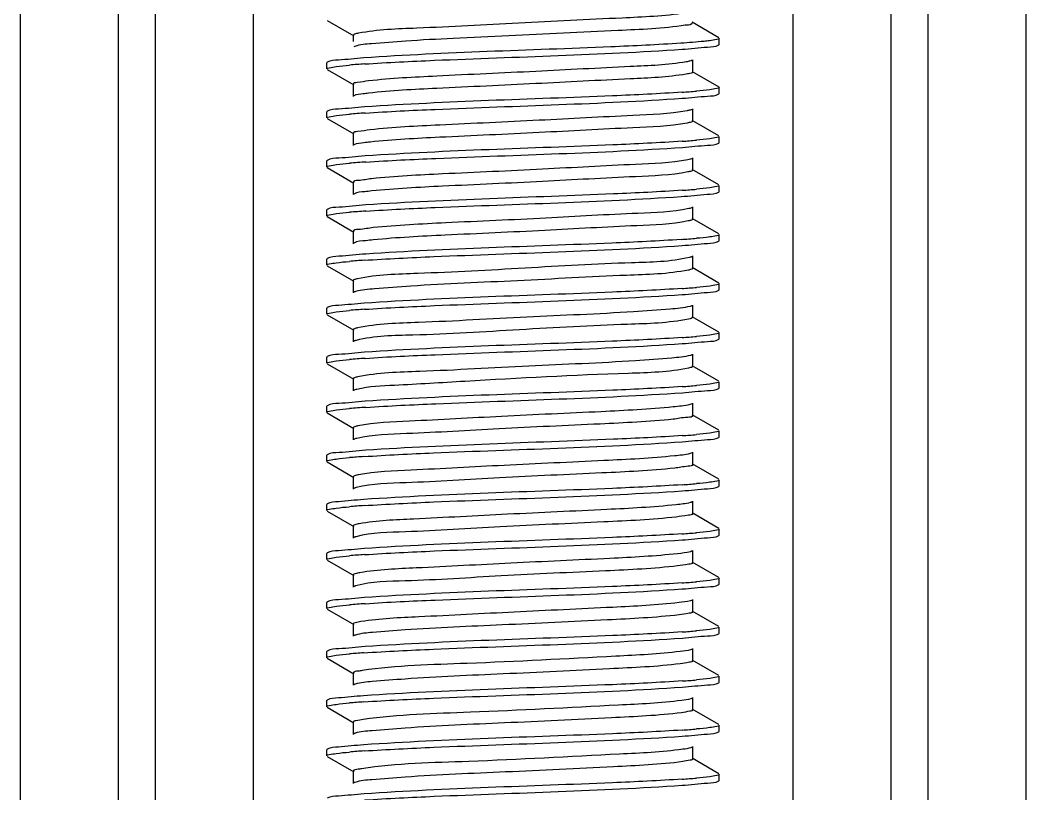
# Model space of a CAD drawing. Extents: x 4995099 to 5303443, y 4627657 to 4889583.
# Drawn here: x 5028668 to 5029279, y 4749674 to 4750143 of the extents above; entities that cross this region are included whole.
import ezdxf

# ---------------------------------------------------------------- set-up
doc = ezdxf.new("R2010")
doc.units = 0
doc.header["$LTSCALE"] = 1000
doc.header["$MEASUREMENT"] = 0
doc.layers.get('0').update_dxf_attribs({"color": 4, "linetype": 'CONTINUOUS'})

msp = doc.modelspace()

# ---------------------------------------------------------------- linework, layer by layer
at = {"linetype": 'Continuous'}
for p, q in [((5028668.47, 4754136.29), (5028668.47, 4748210.01)), ((5028728, 4754136.29), (5028728, 4748210.01)), ((5028750.33, 4754136.29), (5028750.33, 4748210.01)), ((5028809.86, 4754136.29), (5028809.86, 4748210.01)), ((5029137.28, 4754136.29), (5029137.28, 4748210.01)), ((5029196.82, 4754136.29), (5029196.82, 4748210.01)), ((5029219.14, 4754136.29), (5029219.14, 4748210.01)), ((5029278.67, 4754136.29), (5029278.67, 4748210.01)), ((5028854.79, 4750143.05), (5028870.94, 4750133.7)), ((5029092.35, 4750132.54), (5029076.2, 4750141.89)), ((5028870.62, 4750134.08), (5028870.62, 4750130.32)), ((5029092.64, 4750128.5), (5029092.64, 4750132.22)), ((5029092.64, 4750128.5), (5029092.64, 4750132.22)), ((5028871.47, 4750127.25), (5028870.94, 4750127.01)), ((5029092.35, 4750128.17), (5029092.64, 4750128.5)), ((5029076.52, 4750111.75), (5029076.52, 4750119.19)), ((5028854.79, 4750117.66), (5028854.51, 4750117.33)), ((5028854.51, 4750113.61), (5028854.51, 4750117.33)), ((5028854.51, 4750113.61), (5028854.51, 4750117.33)), ((5028854.79, 4750113.29), (5028870.94, 4750103.93)), ((5029076.27, 4750112.09), (5029092.34, 4750102.78)), ((5028870.62, 4750104.31), (5028870.62, 4750096.87)), ((5029092.64, 4750098.73), (5029092.64, 4750102.45)), ((5029092.64, 4750098.73), (5029092.64, 4750102.45)), ((5029092.35, 4750098.4), (5029092.64, 4750098.73)), ((5029076.52, 4750081.99), (5029076.52, 4750089.43)), ((5028854.79, 4750087.89), (5028854.51, 4750087.57)), ((5028854.51, 4750083.85), (5028854.51, 4750087.57)), ((5028854.51, 4750083.85), (5028854.51, 4750087.57)), ((5028854.79, 4750083.52), (5028870.94, 4750074.17)), ((5029092.35, 4750073.01), (5029076.2, 4750082.36)), ((5028870.62, 4750074.54), (5028870.62, 4750067.1)), ((5029092.64, 4750068.96), (5029092.64, 4750072.68)), ((5029092.64, 4750068.96), (5029092.64, 4750072.68)), ((5029092.35, 4750068.64), (5029092.64, 4750068.96)), ((5029076.52, 4750052.22), (5029076.52, 4750059.66)), ((5028854.79, 4750058.13), (5028854.51, 4750057.8)), ((5028854.51, 4750054.08), (5028854.51, 4750057.8)), ((5028854.51, 4750054.08), (5028854.51, 4750057.8)), ((5028854.79, 4750053.75), (5028870.94, 4750044.4)), ((5029092.35, 4750043.24), (5029076.2, 4750052.6)), ((5028870.62, 4750044.78), (5028870.62, 4750037.34)), ((5029092.64, 4750039.2), (5029092.64, 4750042.92)), ((5029092.64, 4750039.2), (5029092.64, 4750042.92)), ((5029092.35, 4750038.87), (5029092.64, 4750039.2)), ((5028854.79, 4750028.36), (5028854.51, 4750028.04)), ((5028854.51, 4750024.31), (5028854.51, 4750028.04)), ((5028854.51, 4750024.31), (5028854.51, 4750028.04)), ((5029076.52, 4750022.45), (5029076.52, 4750029.9)), ((5028854.79, 4750023.99), (5028870.94, 4750014.64)), ((5029092.35, 4750013.48), (5029076.2, 4750022.83)), ((5028870.62, 4750015.01), (5028870.62, 4750007.57)), ((5029092.35, 4750009.11), (5029092.64, 4750009.43)), ((5029092.64, 4750009.43), (5029092.64, 4750013.15)), ((5029092.64, 4750009.43), (5029092.64, 4750013.15)), ((5028854.79, 4749998.6), (5028854.51, 4749998.27)), ((5028854.51, 4749994.55), (5028854.51, 4749998.27)), ((5028854.51, 4749994.55), (5028854.51, 4749998.27)), ((5029076.52, 4749992.69), (5029076.52, 4750000.13)), ((5028854.79, 4749994.22), (5028870.94, 4749984.87)), ((5029092.35, 4749983.71), (5029076.2, 4749993.06)), ((5028870.62, 4749985.25), (5028870.62, 4749977.81)), ((5029092.35, 4749979.34), (5029092.64, 4749979.67)), ((5029092.64, 4749979.67), (5029092.64, 4749983.39)), ((5029092.64, 4749979.67), (5029092.64, 4749983.39)), ((5028854.79, 4749968.83), (5028854.51, 4749968.5)), ((5028854.51, 4749964.78), (5028854.51, 4749968.5)), ((5028854.51, 4749964.78), (5028854.51, 4749968.5)), ((5029076.52, 4749962.92), (5029076.52, 4749970.36)), ((5028854.79, 4749964.46), (5028870.94, 4749955.1)), ((5029074.92, 4749962.08), (5029073.98, 4749961.87)), ((5029092.35, 4749953.95), (5029076.2, 4749963.3)), ((5028870.62, 4749955.48), (5028870.62, 4749948.04)), ((5029092.35, 4749949.57), (5029092.64, 4749949.9)), ((5029092.64, 4749949.9), (5029092.64, 4749953.62)), ((5029092.64, 4749949.9), (5029092.64, 4749953.62)), ((5028854.79, 4749939.06), (5028854.51, 4749938.74)), ((5028854.51, 4749935.02), (5028854.51, 4749938.74)), ((5028854.51, 4749935.02), (5028854.51, 4749938.74)), ((5029076.52, 4749933.16), (5029076.52, 4749940.6)), ((5028854.79, 4749934.69), (5028870.94, 4749925.34)), ((5029075.26, 4749932.41), (5029074.03, 4749932.11)), ((5029092.35, 4749924.18), (5029076.2, 4749933.53)), ((5028870.62, 4749925.71), (5028870.62, 4749918.27)), ((5029092.35, 4749919.81), (5029092.64, 4749920.13)), ((5029092.64, 4749920.13), (5029092.64, 4749923.85)), ((5029092.64, 4749920.13), (5029092.64, 4749923.85)), ((5028854.79, 4749909.3), (5028854.51, 4749908.97)), ((5028854.51, 4749905.25), (5028854.51, 4749908.97)), ((5028854.51, 4749905.25), (5028854.51, 4749908.97)), ((5029076.52, 4749903.39), (5029076.52, 4749910.83)), ((5028854.79, 4749904.92), (5028870.94, 4749895.57)), ((5029092.35, 4749894.41), (5029076.2, 4749903.77)), ((5028870.62, 4749895.95), (5028870.62, 4749888.51)), ((5029092.64, 4749890.37), (5029092.64, 4749894.09)), ((5029092.64, 4749890.37), (5029092.64, 4749894.09)), ((5029092.35, 4749890.04), (5029092.64, 4749890.37)), ((5028854.79, 4749879.53), (5028854.51, 4749879.21)), ((5028854.51, 4749875.48), (5028854.51, 4749879.21)), ((5028854.51, 4749875.48), (5028854.51, 4749879.21)), ((5028854.79, 4749875.16), (5028870.94, 4749865.81)), ((5029076.52, 4749873.62), (5029076.52, 4749881.07)), ((5029092.35, 4749864.65), (5029076.2, 4749874)), ((5028870.62, 4749866.18), (5028870.62, 4749858.74)), ((5029092.64, 4749860.6), (5029092.64, 4749864.32)), ((5029092.64, 4749860.6), (5029092.64, 4749864.32)), ((5029092.35, 4749860.28), (5029092.64, 4749860.6)), ((5029076.52, 4749843.86), (5029076.52, 4749851.3)), ((5028854.79, 4749849.77), (5028854.51, 4749849.44)), ((5028854.51, 4749845.72), (5028854.51, 4749849.44)), ((5028854.51, 4749845.72), (5028854.51, 4749849.44)), ((5028854.79, 4749845.39), (5028870.94, 4749836.04)), ((5029092.35, 4749834.88), (5029076.2, 4749844.23)), ((5028870.62, 4749836.42), (5028870.62, 4749828.98)), ((5029092.64, 4749830.84), (5029092.64, 4749834.56)), ((5029092.64, 4749830.84), (5029092.64, 4749834.56)), ((5029092.35, 4749830.51), (5029092.64, 4749830.84)), ((5029076.52, 4749814.09), (5029076.52, 4749821.53)), ((5028854.79, 4749820), (5028854.51, 4749819.67)), ((5028854.51, 4749815.95), (5028854.51, 4749819.67)), ((5028854.51, 4749815.95), (5028854.51, 4749819.67)), ((5028854.79, 4749815.63), (5028870.94, 4749806.27)), ((5029092.35, 4749805.12), (5029076.2, 4749814.47)), ((5028870.62, 4749806.65), (5028870.62, 4749799.21)), ((5029092.64, 4749801.07), (5029092.64, 4749804.79)), ((5029092.64, 4749801.07), (5029092.64, 4749804.79)), ((5029092.35, 4749800.74), (5029092.64, 4749801.07)), ((5028854.79, 4749790.23), (5028854.51, 4749789.91)), ((5028854.51, 4749786.19), (5028854.51, 4749789.91)), ((5028854.51, 4749786.19), (5028854.51, 4749789.91)), ((5029076.52, 4749784.33), (5029076.52, 4749791.77)), ((5028854.79, 4749785.86), (5028870.94, 4749776.51)), ((5029092.35, 4749775.35), (5029076.2, 4749784.7)), ((5028870.62, 4749776.88), (5028870.62, 4749769.44)), ((5029092.64, 4749771.3), (5029092.64, 4749775.02)), ((5029092.64, 4749771.3), (5029092.64, 4749775.02)), ((5029092.35, 4749770.98), (5029092.64, 4749771.3)), ((5028854.79, 4749760.47), (5028854.51, 4749760.14)), ((5028854.51, 4749756.42), (5028854.51, 4749760.14)), ((5028854.51, 4749756.42), (5028854.51, 4749760.14)), ((5029076.52, 4749754.56), (5029076.52, 4749762)), ((5028854.79, 4749756.09), (5028870.94, 4749746.74)), ((5029092.35, 4749745.58), (5029076.2, 4749754.94)), ((5028870.62, 4749747.12), (5028870.62, 4749739.68)), ((5029092.35, 4749741.21), (5029092.64, 4749741.54)), ((5029092.64, 4749741.54), (5029092.64, 4749745.26)), ((5029092.64, 4749741.54), (5029092.64, 4749745.26)), ((5028854.79, 4749730.7), (5028854.51, 4749730.38)), ((5028854.51, 4749726.65), (5028854.51, 4749730.38)), ((5028854.51, 4749726.65), (5028854.51, 4749730.38)), ((5029076.52, 4749724.79), (5029076.52, 4749732.24)), ((5028854.79, 4749726.33), (5028870.94, 4749716.98)), ((5029092.35, 4749715.82), (5029076.2, 4749725.17)), ((5028870.62, 4749717.35), (5028870.62, 4749709.91)), ((5029092.35, 4749711.45), (5029092.64, 4749711.77)), ((5029092.64, 4749711.77), (5029092.64, 4749715.49)), ((5029092.64, 4749711.77), (5029092.64, 4749715.49)), ((5028854.79, 4749700.94), (5028854.51, 4749700.61)), ((5028854.51, 4749696.89), (5028854.51, 4749700.61)), ((5028854.51, 4749696.89), (5028854.51, 4749700.61)), ((5029076.52, 4749695.03), (5029076.52, 4749702.47)), ((5028854.79, 4749696.56), (5028870.94, 4749687.21)), ((5029092.35, 4749686.05), (5029076.2, 4749695.4)), ((5028870.62, 4749687.59), (5028870.62, 4749680.15)), ((5029092.35, 4749681.68), (5029092.64, 4749682.01)), ((5029092.64, 4749682.01), (5029092.64, 4749685.73)), ((5029092.64, 4749682.01), (5029092.64, 4749685.73))]:
    msp.add_line(p, q, dxfattribs=at)
for centre, radius, start, end in [((5028911.75, 4749598.89), 518.85, 93.7926, 94.80606), ((5029035.9, 4750610.89), 512.54, 273.82916, 274.80326), ((5028912.24, 4749562.92), 525.07, 93.76035, 94.80568), ((5029035.98, 4750580.17), 511.59, 273.83422, 274.8034), ((5028912.8, 4749526.13), 532.11, 93.7255, 94.80427), ((5029036.14, 4750548.35), 509.52, 273.84514, 274.80375), ((5028912.69, 4749497.65), 530.83, 93.73179, 94.80437), ((5029035.07, 4750531.92), 522.9, 273.77037, 274.80671), ((5028911.37, 4749484.59), 514.07, 93.81843, 94.80566), ((5029069.42, 4750013.54), 22.38, 281.56161, 283.19779), ((5029035.9, 4750491.82), 512.54, 273.82918, 274.80327), ((5028911.73, 4749450.24), 518.67, 93.79356, 94.80606), ((5029035.9, 4750462.07), 512.56, 273.82908, 274.80326), ((5028912.22, 4749414.31), 524.85, 93.7615, 94.80572), ((5029035.97, 4750431.4), 511.65, 273.8339, 274.80339), ((5028912.78, 4749377.54), 531.88, 93.72664, 94.80433), ((5029036.13, 4750399.59), 509.6, 273.84475, 274.80374), ((5028911.13, 4749368.48), 511.11, 93.8354, 94.80475), ((5029035.97, 4750371.84), 511.62, 273.83406, 274.80336), ((5028911.36, 4749335.88), 513.95, 93.81911, 94.80564), ((5029035.9, 4750342.97), 512.52, 273.82926, 274.80327), ((5028911.72, 4749301.59), 518.49, 93.7945, 94.80606), ((5029035.9, 4750313.26), 512.57, 273.82902, 274.80326), ((5028912.2, 4749265.76), 524.57, 93.76289, 94.80576), ((5029035.95, 4750282.85), 511.93, 273.83253, 274.80325), ((5028911.03, 4749250.62), 509.89, 93.84347, 94.80351), ((5029036.12, 4750250.95), 509.79, 273.84383, 274.80354), ((5028911.13, 4749219.71), 511.04, 93.83579, 94.80472), ((5029035.98, 4750222.96), 511.57, 273.83429, 274.80337), ((5028911.35, 4749187.17), 513.83, 93.81977, 94.80561), ((5029035.9, 4750194.13), 512.51, 273.82934, 274.80327)]:
    msp.add_arc(centre, radius, start, end, dxfattribs=at)
for points, knots in [([(5029072, 4750147.55), (5029059.35, 4750145.56), (5029025.53, 4750144.18), (5028971.29, 4750141.48), (5028918.03, 4750138.5), (5028885.41, 4750137.45), (5028873.74, 4750135.24)], [0, 0, 0, 0, 0.193342, 0.50965, 0.820575, 1, 1, 1, 1]), ([(5029072, 4750140.11), (5029058.53, 4750137.99), (5029022.68, 4750136.65), (5028975.79, 4750134.17), (5028932.86, 4750132.15), (5028905.05, 4750130.83), (5028885.26, 4750129.03), (5028874.73, 4750128.41), (5028871.47, 4750127.25)], [0, 0, 0, 0, 0.203475, 0.533865, 0.701503, 0.845145, 0.948486, 1, 1, 1, 1]), ([(5029076.2, 4750141.89), (5029076.47, 4750141.74), (5029075.02, 4750139.51), (5029073.32, 4750140.32), (5029072, 4750140.11)], [0, 0, 0, 0, 0.189692, 1, 1, 1, 1]), ([(5028873.74, 4750135.24), (5028872.95, 4750135.1), (5028872.06, 4750134.89), (5028870.62, 4750134.4), (5028870.62, 4750134.08)], [0, 0, 0, 0, 0.711587, 1, 1, 1, 1]), ([(5029092.64, 4750132.22), (5029092.64, 4750131.67), (5029089.73, 4750131.32), (5029088.27, 4750130.92), (5029086.8, 4750130.73)], [0, 0, 0, 0, 0.271231, 1, 1, 1, 1]), ([(5029069.33, 4750129.2), (5029055.18, 4750128.25), (5028991.06, 4750125.18), (5028926.85, 4750123.69), (5028876.95, 4750120.29)], [0, 0, 0, 0, 0.220809, 1, 1, 1, 1]), ([(5028877.43, 4750116.6), (5028891.55, 4750117.55), (5028955.78, 4750120.64), (5029020.09, 4750122.13), (5029070.13, 4750125.53)], [0, 0, 0, 0, 0.220033, 1, 1, 1, 1]), ([(5029086.8, 4750130.73), (5029085.69, 4750130.58), (5029079.88, 4750129.94), (5029074.05, 4750129.52), (5029069.33, 4750129.2)], [0, 0, 0, 0, 0.191038, 1, 1, 1, 1]), ([(5029070.13, 4750125.53), (5029075.27, 4750125.88), (5029082.49, 4750126.88), (5029090.35, 4750127.02), (5029092.35, 4750128.17)], [0, 0, 0, 0, 0.690315, 1, 1, 1, 1]), ([(5028876.95, 4750120.29), (5028871.82, 4750119.94), (5028864.63, 4750118.94), (5028856.79, 4750118.81), (5028854.79, 4750117.66)], [0, 0, 0, 0, 0.690276, 1, 1, 1, 1]), ([(5028854.51, 4750113.61), (5028854.51, 4750114.16), (5028857.37, 4750114.51), (5028858.82, 4750114.9), (5028860.27, 4750115.09)], [0, 0, 0, 0, 0.271439, 1, 1, 1, 1]), ([(5029072.59, 4750117.88), (5029061.39, 4750116), (5029030.83, 4750114.72), (5028980.42, 4750111.98), (5028927.48, 4750109.57), (5028893.64, 4750107.86), (5028879.92, 4750106.34)], [0, 0, 0, 0, 0.176416, 0.473758, 0.785535, 1, 1, 1, 1]), ([(5029076.19, 4750118.82), (5029075.79, 4750118.59), (5029074.57, 4750118.25), (5029073.36, 4750118.01), (5029072.59, 4750117.88)], [0, 0, 0, 0, 0.372348, 1, 1, 1, 1]), ([(5029072.59, 4750110.44), (5029061.39, 4750108.55), (5029030.83, 4750107.28), (5028980.42, 4750104.53), (5028927.48, 4750102.13), (5028893.64, 4750100.42), (5028879.92, 4750098.9)], [0, 0, 0, 0, 0.176416, 0.473758, 0.785535, 1, 1, 1, 1]), ([(5029076.52, 4750111.75), (5029076.51, 4750111.36), (5029074.66, 4750110.86), (5029073.58, 4750110.6), (5029072.59, 4750110.44)], [0, 0, 0, 0, 0.283117, 1, 1, 1, 1]), ([(5028879.92, 4750106.34), (5028877.6, 4750106.08), (5028875.37, 4750105.41), (5028870.61, 4750105.17), (5028870.62, 4750104.31)], [0, 0, 0, 0, 0.732536, 1, 1, 1, 1]), ([(5029092.64, 4750102.45), (5029092.64, 4750101.91), (5029089.77, 4750101.55), (5029088.32, 4750101.16), (5029086.88, 4750100.97)], [0, 0, 0, 0, 0.271491, 1, 1, 1, 1]), ([(5028879.92, 4750098.9), (5028878.8, 4750098.77), (5028875.82, 4750098.32), (5028872.6, 4750098.21), (5028870.94, 4750097.25)], [0, 0, 0, 0, 0.371201, 1, 1, 1, 1]), ([(5029070.13, 4750099.49), (5029056.09, 4750098.53), (5028991.85, 4750095.44), (5028927.54, 4750093.94), (5028877.43, 4750090.56)], [0, 0, 0, 0, 0.218896, 1, 1, 1, 1]), ([(5028877.8, 4750086.86), (5028891.95, 4750087.81), (5028956.07, 4750090.88), (5029020.28, 4750092.38), (5029070.19, 4750095.77)], [0, 0, 0, 0, 0.220774, 1, 1, 1, 1]), ([(5029070.19, 4750095.77), (5029075.32, 4750096.12), (5029082.51, 4750097.12), (5029090.35, 4750097.25), (5029092.35, 4750098.4)], [0, 0, 0, 0, 0.690269, 1, 1, 1, 1]), ([(5028877.43, 4750090.56), (5028872.19, 4750090.2), (5028864.84, 4750089.18), (5028856.83, 4750089.07), (5028854.79, 4750087.89)], [0, 0, 0, 0, 0.690689, 1, 1, 1, 1]), ([(5029076.2, 4750089.05), (5029075.85, 4750088.85), (5029074.81, 4750088.54), (5029073.78, 4750088.33), (5029073.13, 4750088.21)], [0, 0, 0, 0, 0.378906, 1, 1, 1, 1]), ([(5028854.51, 4750083.85), (5028854.51, 4750084.4), (5028857.42, 4750084.75), (5028858.88, 4750085.15), (5028860.35, 4750085.34)], [0, 0, 0, 0, 0.271222, 1, 1, 1, 1]), ([(5029073.13, 4750088.21), (5029062.3, 4750086.25), (5029032.22, 4750085.08), (5028982.24, 4750082.26), (5028929.06, 4750079.9), (5028894.83, 4750078.16), (5028880.8, 4750076.67)], [0, 0, 0, 0, 0.171322, 0.466729, 0.780436, 1, 1, 1, 1]), ([(5028880.8, 4750076.67), (5028878.26, 4750076.4), (5028875.84, 4750075.65), (5028870.62, 4750075.47), (5028870.62, 4750074.54)], [0, 0, 0, 0, 0.7335, 1, 1, 1, 1]), ([(5029073.13, 4750080.77), (5029062.3, 4750078.81), (5029032.22, 4750077.64), (5028982.24, 4750074.82), (5028929.06, 4750072.46), (5028894.83, 4750070.72), (5028880.8, 4750069.23)], [0, 0, 0, 0, 0.171322, 0.466729, 0.780436, 1, 1, 1, 1]), ([(5029076.52, 4750081.99), (5029076.52, 4750081.64), (5029074.95, 4750081.14), (5029073.99, 4750080.92), (5029073.13, 4750080.77)], [0, 0, 0, 0, 0.286608, 1, 1, 1, 1]), ([(5029092.64, 4750072.68), (5029092.64, 4750072.14), (5029089.78, 4750071.79), (5029088.34, 4750071.39), (5029086.9, 4750071.21)], [0, 0, 0, 0, 0.271533, 1, 1, 1, 1]), ([(5028880.8, 4750069.23), (5028879.56, 4750069.1), (5028876.3, 4750068.61), (5028872.76, 4750068.53), (5028870.94, 4750067.48)], [0, 0, 0, 0, 0.373307, 1, 1, 1, 1]), ([(5029070.19, 4750069.73), (5029056.19, 4750068.77), (5028992.07, 4750065.68), (5028927.86, 4750064.17), (5028877.8, 4750060.82)], [0, 0, 0, 0, 0.218489, 1, 1, 1, 1]), ([(5028878.22, 4750057.12), (5028892.4, 4750058.06), (5028956.42, 4750061.13), (5029020.53, 4750062.62), (5029070.31, 4750066.01)], [0, 0, 0, 0, 0.221632, 1, 1, 1, 1]), ([(5029070.31, 4750066.01), (5029075.41, 4750066.36), (5029082.56, 4750067.35), (5029090.36, 4750067.49), (5029092.35, 4750068.64)], [0, 0, 0, 0, 0.690169, 1, 1, 1, 1]), ([(5028877.8, 4750060.82), (5028872.47, 4750060.46), (5028865.01, 4750059.42), (5028856.86, 4750059.32), (5028854.79, 4750058.13)], [0, 0, 0, 0, 0.690984, 1, 1, 1, 1]), ([(5029073.64, 4750058.54), (5029063.18, 4750056.49), (5029033.58, 4750055.46), (5028984.06, 4750052.55), (5028930.65, 4750050.23), (5028896.05, 4750048.46), (5028881.72, 4750047)], [0, 0, 0, 0, 0.16621, 0.459673, 0.775317, 1, 1, 1, 1]), ([(5029076.2, 4750059.28), (5029075.9, 4750059.11), (5029075.04, 4750058.84), (5029074.17, 4750058.64), (5029073.64, 4750058.54)], [0, 0, 0, 0, 0.386574, 1, 1, 1, 1]), ([(5028854.51, 4750054.08), (5028854.51, 4750054.64), (5028857.47, 4750054.98), (5028858.96, 4750055.39), (5028860.45, 4750055.58)], [0, 0, 0, 0, 0.270951, 1, 1, 1, 1]), ([(5029076.52, 4750052.22), (5029076.52, 4750051.91), (5029075.21, 4750051.43), (5029074.37, 4750051.24), (5029073.64, 4750051.1)], [0, 0, 0, 0, 0.29131, 1, 1, 1, 1]), ([(5028881.72, 4750047), (5028878.95, 4750046.72), (5028876.33, 4750045.88), (5028870.62, 4750045.79), (5028870.62, 4750044.78)], [0, 0, 0, 0, 0.734301, 1, 1, 1, 1]), ([(5029073.64, 4750051.1), (5029063.18, 4750049.05), (5029033.58, 4750048.02), (5028984.06, 4750045.11), (5028930.65, 4750042.79), (5028896.05, 4750041.02), (5028881.72, 4750039.56)], [0, 0, 0, 0, 0.16621, 0.459673, 0.775317, 1, 1, 1, 1]), ([(5029070.31, 4750039.97), (5029056.37, 4750039.02), (5028992.34, 4750035.93), (5028928.24, 4750034.4), (5028878.22, 4750031.08)], [0, 0, 0, 0, 0.217929, 1, 1, 1, 1]), ([(5029092.64, 4750042.92), (5029092.64, 4750042.38), (5029089.8, 4750042.02), (5029088.36, 4750041.63), (5029086.93, 4750041.45)], [0, 0, 0, 0, 0.271629, 1, 1, 1, 1]), ([(5028881.72, 4750039.56), (5028880.36, 4750039.42), (5028876.8, 4750038.9), (5028872.92, 4750038.86), (5028870.95, 4750037.71)], [0, 0, 0, 0, 0.375224, 1, 1, 1, 1]), ([(5028878.14, 4750027.35), (5028892.21, 4750028.29), (5028955.98, 4750031.34), (5029019.83, 4750032.86), (5029069.46, 4750036.19)], [0, 0, 0, 0, 0.220785, 1, 1, 1, 1]), ([(5029069.46, 4750036.19), (5029074.76, 4750036.55), (5029082.19, 4750037.58), (5029090.29, 4750037.69), (5029092.35, 4750038.87)], [0, 0, 0, 0, 0.690884, 1, 1, 1, 1]), ([(5028878.22, 4750031.08), (5028872.79, 4750030.72), (5028865.19, 4750029.66), (5028856.9, 4750029.57), (5028854.79, 4750028.36)], [0, 0, 0, 0, 0.691296, 1, 1, 1, 1]), ([(5029074.11, 4750028.87), (5029064.03, 4750026.72), (5029034.91, 4750025.85), (5028985.88, 4750022.83), (5028932.26, 4750020.56), (5028897.3, 4750018.76), (5028882.67, 4750017.33)], [0, 0, 0, 0, 0.161077, 0.452585, 0.770175, 1, 1, 1, 1]), ([(5029076.2, 4750029.52), (5029075.95, 4750029.37), (5029075.25, 4750029.13), (5029074.54, 4750028.96), (5029074.11, 4750028.87)], [0, 0, 0, 0, 0.395232, 1, 1, 1, 1]), ([(5028854.51, 4750024.31), (5028854.51, 4750024.87), (5028857.46, 4750025.22), (5028858.95, 4750025.63), (5028860.43, 4750025.82)], [0, 0, 0, 0, 0.270992, 1, 1, 1, 1]), ([(5029076.52, 4750022.45), (5029076.52, 4750022.16), (5029075.3, 4750021.69), (5029074.49, 4750021.5), (5029073.8, 4750021.36)], [0, 0, 0, 0, 0.292957, 1, 1, 1, 1]), ([(5028882.67, 4750017.33), (5028879.67, 4750017.03), (5028876.85, 4750016.11), (5028870.62, 4750016.1), (5028870.62, 4750015.01)], [0, 0, 0, 0, 0.734958, 1, 1, 1, 1]), ([(5029073.8, 4750021.36), (5029063.56, 4750019.3), (5029034.35, 4750018.31), (5028985.3, 4750015.38), (5028931.94, 4750013.09), (5028897.2, 4750011.31), (5028882.67, 4750009.89)], [0, 0, 0, 0, 0.163685, 0.455244, 0.771393, 1, 1, 1, 1]), ([(5028882.67, 4750009.89), (5028881.19, 4750009.74), (5028877.31, 4750009.19), (5028873.08, 4750009.19), (5028870.95, 4750007.95)], [0, 0, 0, 0, 0.376966, 1, 1, 1, 1]), ([(5029069.46, 4750010.15), (5029055.47, 4750009.21), (5028991.7, 4750006.14), (5028927.86, 4750004.61), (5028878.14, 4750001.31)], [0, 0, 0, 0, 0.219586, 1, 1, 1, 1]), ([(5029092.64, 4750013.15), (5029092.64, 4750012.61), (5029089.75, 4750012.25), (5029088.3, 4750011.86), (5029086.85, 4750011.67)], [0, 0, 0, 0, 0.271348, 1, 1, 1, 1]), ([(5028877.13, 4749997.52), (5028891.24, 4749998.47), (5028955.57, 4750001.57), (5029019.98, 4750003.06), (5029070.13, 4750006.47)], [0, 0, 0, 0, 0.219478, 1, 1, 1, 1]), ([(5029070.13, 4750006.47), (5029075.27, 4750006.82), (5029082.49, 4750007.82), (5029090.35, 4750007.95), (5029092.35, 4750009.11)], [0, 0, 0, 0, 0.690315, 1, 1, 1, 1]), ([(5028878.14, 4750001.31), (5028872.73, 4750000.95), (5028865.16, 4749999.9), (5028856.89, 4749999.8), (5028854.79, 4749998.6)], [0, 0, 0, 0, 0.69124, 1, 1, 1, 1]), ([(5029074.53, 4749999.2), (5029063.06, 4749996.49), (5029029.42, 4749996.03), (5028974.63, 4749992.67), (5028919.3, 4749989.6), (5028885.11, 4749988.81), (5028873.12, 4749986.29)], [0, 0, 0, 0, 0.175128, 0.495203, 0.817983, 1, 1, 1, 1]), ([(5029076.19, 4749999.75), (5029075.99, 4749999.63), (5029075.43, 4749999.43), (5029074.87, 4749999.28), (5029074.53, 4749999.2)], [0, 0, 0, 0, 0.405131, 1, 1, 1, 1]), ([(5028854.51, 4749994.55), (5028854.51, 4749995.09), (5028857.35, 4749995.45), (5028858.79, 4749995.84), (5028860.22, 4749996.02)], [0, 0, 0, 0, 0.27158, 1, 1, 1, 1]), ([(5029073.91, 4749991.62), (5029061.61, 4749989.09), (5029026.74, 4749988.33), (5028970.8, 4749984.81), (5028919.67, 4749983.04), (5028887.03, 4749980.43), (5028875.68, 4749979.64), (5028871.95, 4749978.57)], [0, 0, 0, 0, 0.186078, 0.513276, 0.832943, 0.94246, 1, 1, 1, 1]), ([(5029076.52, 4749992.69), (5029076.51, 4749992.46), (5029075.67, 4749992.02), (5029075.04, 4749991.87), (5029074.53, 4749991.75)], [0, 0, 0, 0, 0.304522, 1, 1, 1, 1]), ([(5028873.12, 4749986.29), (5028872.49, 4749986.16), (5028871.73, 4749985.99), (5028870.62, 4749985.52), (5028870.62, 4749985.25)], [0, 0, 0, 0, 0.704943, 1, 1, 1, 1]), ([(5029070.13, 4749980.43), (5029056.05, 4749979.47), (5028991.72, 4749976.37), (5028927.31, 4749974.88), (5028877.13, 4749971.47)], [0, 0, 0, 0, 0.219133, 1, 1, 1, 1]), ([(5029070.13, 4749976.7), (5029075.27, 4749977.05), (5029082.48, 4749978.05), (5029090.35, 4749978.19), (5029092.35, 4749979.34)], [0, 0, 0, 0, 0.690316, 1, 1, 1, 1]), ([(5029092.64, 4749983.39), (5029092.64, 4749982.84), (5029089.77, 4749982.49), (5029088.32, 4749982.09), (5029086.88, 4749981.91)], [0, 0, 0, 0, 0.271492, 1, 1, 1, 1]), ([(5028871.95, 4749978.57), (5028871.75, 4749978.51), (5028871.41, 4749978.4), (5028871.08, 4749978.26), (5028870.95, 4749978.18)], [0, 0, 0, 0, 0.573549, 1, 1, 1, 1]), ([(5028877.42, 4749967.77), (5028891.53, 4749968.72), (5028955.77, 4749971.81), (5029020.09, 4749973.3), (5029070.13, 4749976.7)], [0, 0, 0, 0, 0.220011, 1, 1, 1, 1]), ([(5028877.13, 4749971.47), (5028871.96, 4749971.12), (5028864.71, 4749970.12), (5028856.81, 4749969.99), (5028854.79, 4749968.83)], [0, 0, 0, 0, 0.690447, 1, 1, 1, 1]), ([(5029074.92, 4749969.53), (5029071.02, 4749968.51), (5029059.46, 4749967.65), (5029026.56, 4749965.13), (5028975.53, 4749963.31), (5028919.89, 4749959.81), (5028885.33, 4749959.06), (5028873.17, 4749956.54)], [0, 0, 0, 0, 0.059799, 0.170734, 0.490641, 0.815855, 1, 1, 1, 1]), ([(5029076.2, 4749969.99), (5029076.03, 4749969.89), (5029075.61, 4749969.72), (5029075.17, 4749969.59), (5029074.92, 4749969.53)], [0, 0, 0, 0, 0.416277, 1, 1, 1, 1]), ([(5028854.51, 4749964.78), (5028854.51, 4749965.33), (5028857.37, 4749965.68), (5028858.82, 4749966.07), (5028860.27, 4749966.26)], [0, 0, 0, 0, 0.271445, 1, 1, 1, 1]), ([(5029073.98, 4749961.87), (5029061.86, 4749959.35), (5029027.39, 4749958.54), (5028971.72, 4749955.51), (5028917.02, 4749951.97), (5028883.5, 4749951.76), (5028872.3, 4749948.9)], [0, 0, 0, 0, 0.183701, 0.508444, 0.82842, 1, 1, 1, 1]), ([(5029076.52, 4749962.92), (5029076.52, 4749962.73), (5029075.86, 4749962.33), (5029075.33, 4749962.19), (5029074.92, 4749962.08)], [0, 0, 0, 0, 0.312927, 1, 1, 1, 1]), ([(5028873.17, 4749956.54), (5028872.53, 4749956.4), (5028871.76, 4749956.23), (5028870.62, 4749955.76), (5028870.62, 4749955.48)], [0, 0, 0, 0, 0.705397, 1, 1, 1, 1]), ([(5028872.3, 4749948.9), (5028872.03, 4749948.83), (5028871.57, 4749948.7), (5028871.12, 4749948.52), (5028870.95, 4749948.42)], [0, 0, 0, 0, 0.586059, 1, 1, 1, 1]), ([(5029070.13, 4749950.66), (5029056.08, 4749949.7), (5028991.85, 4749946.61), (5028927.53, 4749945.11), (5028877.42, 4749941.73)], [0, 0, 0, 0, 0.218907, 1, 1, 1, 1]), ([(5029070.18, 4749946.94), (5029075.31, 4749947.29), (5029082.51, 4749948.29), (5029090.35, 4749948.42), (5029092.35, 4749949.57)], [0, 0, 0, 0, 0.690272, 1, 1, 1, 1]), ([(5029092.64, 4749953.62), (5029092.64, 4749953.08), (5029089.77, 4749952.72), (5029088.32, 4749952.33), (5029086.88, 4749952.14)], [0, 0, 0, 0, 0.271491, 1, 1, 1, 1]), ([(5028877.79, 4749938.03), (5028891.93, 4749938.98), (5028956.06, 4749942.05), (5029020.27, 4749943.55), (5029070.18, 4749946.94)], [0, 0, 0, 0, 0.220746, 1, 1, 1, 1]), ([(5028854.51, 4749935.02), (5028854.51, 4749935.57), (5028857.41, 4749935.92), (5028858.88, 4749936.32), (5028860.34, 4749936.51)], [0, 0, 0, 0, 0.271231, 1, 1, 1, 1]), ([(5028877.42, 4749941.73), (5028872.18, 4749941.37), (5028864.84, 4749940.35), (5028856.83, 4749940.23), (5028854.79, 4749939.06)], [0, 0, 0, 0, 0.69068, 1, 1, 1, 1]), ([(5029075.26, 4749939.85), (5029071.57, 4749938.77), (5029060.27, 4749937.99), (5029027.71, 4749935.36), (5028976.55, 4749933.6), (5028920.54, 4749930.08), (5028885.6, 4749929.31), (5028873.26, 4749926.79)], [0, 0, 0, 0, 0.056967, 0.166117, 0.485703, 0.813401, 1, 1, 1, 1]), ([(5029076.2, 4749940.22), (5029076.07, 4749940.15), (5029075.76, 4749940.01), (5029075.44, 4749939.91), (5029075.26, 4749939.85)], [0, 0, 0, 0, 0.42914, 1, 1, 1, 1]), ([(5029074.03, 4749932.11), (5029062.07, 4749929.6), (5029016.46, 4749928.46), (5028957.07, 4749925.25), (5028902.24, 4749921.87), (5028880.17, 4749920.95), (5028872.69, 4749919.23)], [0, 0, 0, 0, 0.181624, 0.673933, 0.885992, 1, 1, 1, 1]), ([(5029076.52, 4749933.16), (5029076.52, 4749932.99), (5029076.03, 4749932.63), (5029075.59, 4749932.51), (5029075.26, 4749932.41)], [0, 0, 0, 0, 0.323936, 1, 1, 1, 1]), ([(5028873.26, 4749926.79), (5028872.59, 4749926.65), (5028871.8, 4749926.47), (5028870.62, 4749926), (5028870.62, 4749925.71)], [0, 0, 0, 0, 0.706204, 1, 1, 1, 1]), ([(5028872.69, 4749919.23), (5028872.34, 4749919.14), (5028871.74, 4749918.99), (5028871.16, 4749918.77), (5028870.95, 4749918.65)], [0, 0, 0, 0, 0.596978, 1, 1, 1, 1]), ([(5029070.18, 4749920.9), (5029056.19, 4749919.94), (5028992.06, 4749916.85), (5028927.85, 4749915.34), (5028877.79, 4749911.98)], [0, 0, 0, 0, 0.218507, 1, 1, 1, 1]), ([(5029070.3, 4749917.18), (5029075.41, 4749917.53), (5029082.56, 4749918.52), (5029090.36, 4749918.66), (5029092.35, 4749919.81)], [0, 0, 0, 0, 0.690172, 1, 1, 1, 1]), ([(5029092.64, 4749923.85), (5029092.64, 4749923.31), (5029089.78, 4749922.96), (5029088.34, 4749922.56), (5029086.9, 4749922.38)], [0, 0, 0, 0, 0.27153, 1, 1, 1, 1]), ([(5028877.79, 4749911.98), (5028872.46, 4749911.63), (5028865, 4749910.59), (5028856.86, 4749910.49), (5028854.79, 4749909.3)], [0, 0, 0, 0, 0.690974, 1, 1, 1, 1]), ([(5028878.21, 4749908.29), (5028892.38, 4749909.23), (5028956.41, 4749912.3), (5029020.52, 4749913.79), (5029070.3, 4749917.18)], [0, 0, 0, 0, 0.221603, 1, 1, 1, 1]), ([(5028854.51, 4749905.25), (5028854.51, 4749905.81), (5028857.47, 4749906.15), (5028858.96, 4749906.56), (5028860.44, 4749906.75)], [0, 0, 0, 0, 0.27096, 1, 1, 1, 1]), ([(5029064.66, 4749908.54), (5029050.18, 4749907.1), (5029015.46, 4749905.32), (5028962.08, 4749903.03), (5028912.93, 4749900.1), (5028883.65, 4749899.11), (5028873.37, 4749897.05)], [0, 0, 0, 0, 0.227856, 0.543944, 0.835881, 1, 1, 1, 1]), ([(5029076.2, 4749910.45), (5029075.78, 4749910.21), (5029071.95, 4749909.19), (5029068.08, 4749908.87), (5029064.66, 4749908.54)], [0, 0, 0, 0, 0.122489, 1, 1, 1, 1]), ([(5029064.66, 4749901.09), (5029049.95, 4749899.64), (5029014.72, 4749897.83), (5028960.75, 4749895.59), (5028911.67, 4749892.44), (5028882.58, 4749891.74), (5028872.7, 4749889.46)], [0, 0, 0, 0, 0.230632, 0.550008, 0.84183, 1, 1, 1, 1]), ([(5029076.52, 4749903.39), (5029076.53, 4749902.32), (5029070.4, 4749902.29), (5029067.62, 4749901.39), (5029064.66, 4749901.09)], [0, 0, 0, 0, 0.265163, 1, 1, 1, 1]), ([(5028873.37, 4749897.05), (5028872.67, 4749896.91), (5028871.86, 4749896.72), (5028870.62, 4749896.24), (5028870.62, 4749895.95)], [0, 0, 0, 0, 0.707279, 1, 1, 1, 1]), ([(5029092.64, 4749894.09), (5029092.64, 4749893.55), (5029089.8, 4749893.19), (5029088.36, 4749892.8), (5029086.93, 4749892.62)], [0, 0, 0, 0, 0.271626, 1, 1, 1, 1]), ([(5028872.7, 4749889.46), (5028872.34, 4749889.38), (5028871.75, 4749889.22), (5028871.16, 4749889.01), (5028870.95, 4749888.88)], [0, 0, 0, 0, 0.596953, 1, 1, 1, 1]), ([(5028876.94, 4749878.44), (5028891.04, 4749879.4), (5028955.46, 4749882.5), (5029019.95, 4749883.99), (5029070.18, 4749887.41)], [0, 0, 0, 0, 0.219156, 1, 1, 1, 1]), ([(5029070.3, 4749891.14), (5029056.37, 4749890.19), (5028992.33, 4749887.1), (5028928.23, 4749885.57), (5028878.21, 4749882.25)], [0, 0, 0, 0, 0.217948, 1, 1, 1, 1]), ([(5029070.18, 4749887.41), (5029075.32, 4749887.76), (5029082.51, 4749888.76), (5029090.35, 4749888.89), (5029092.35, 4749890.04)], [0, 0, 0, 0, 0.69027, 1, 1, 1, 1]), ([(5028878.21, 4749882.25), (5028872.78, 4749881.89), (5028865.19, 4749880.83), (5028856.9, 4749880.74), (5028854.79, 4749879.53)], [0, 0, 0, 0, 0.691286, 1, 1, 1, 1]), ([(5028854.51, 4749875.48), (5028854.51, 4749876.02), (5028857.34, 4749876.38), (5028858.78, 4749876.77), (5028860.21, 4749876.96)], [0, 0, 0, 0, 0.271632, 1, 1, 1, 1]), ([(5029065.61, 4749878.86), (5029051.34, 4749877.4), (5029016.81, 4749875.64), (5028963.44, 4749873.31), (5028913.83, 4749870.42), (5028884.13, 4749869.35), (5028873.6, 4749867.33)], [0, 0, 0, 0, 0.223654, 0.53891, 0.832763, 1, 1, 1, 1]), ([(5029076.2, 4749880.69), (5029075.81, 4749880.46), (5029072.3, 4749879.49), (5029068.74, 4749879.19), (5029065.61, 4749878.86)], [0, 0, 0, 0, 0.124444, 1, 1, 1, 1]), ([(5029065.61, 4749871.42), (5029050.94, 4749869.92), (5029015.51, 4749868.11), (5028961.09, 4749865.88), (5028911.6, 4749862.56), (5028882.24, 4749862.05), (5028872.43, 4749859.63)], [0, 0, 0, 0, 0.228548, 0.5497, 0.843389, 1, 1, 1, 1]), ([(5029076.52, 4749873.62), (5029076.53, 4749872.63), (5029070.91, 4749872.52), (5029068.34, 4749871.7), (5029065.61, 4749871.42)], [0, 0, 0, 0, 0.265626, 1, 1, 1, 1]), ([(5028873.6, 4749867.33), (5028872.85, 4749867.18), (5028871.98, 4749866.98), (5028870.62, 4749866.5), (5028870.62, 4749866.18)], [0, 0, 0, 0, 0.709708, 1, 1, 1, 1]), ([(5029092.64, 4749864.32), (5029092.64, 4749863.78), (5029089.78, 4749863.42), (5029088.34, 4749863.03), (5029086.9, 4749862.85)], [0, 0, 0, 0, 0.27153, 1, 1, 1, 1]), ([(5028872.43, 4749859.63), (5028872.13, 4749859.56), (5028871.63, 4749859.42), (5028871.14, 4749859.23), (5028870.95, 4749859.12)], [0, 0, 0, 0, 0.589537, 1, 1, 1, 1]), ([(5029070.18, 4749861.37), (5029056.08, 4749860.41), (5028991.67, 4749857.3), (5028927.18, 4749855.82), (5028876.94, 4749852.4)], [0, 0, 0, 0, 0.219182, 1, 1, 1, 1]), ([(5028877.13, 4749848.69), (5028891.23, 4749849.64), (5028955.56, 4749852.74), (5029019.98, 4749854.23), (5029070.13, 4749857.64)], [0, 0, 0, 0, 0.219464, 1, 1, 1, 1]), ([(5029070.13, 4749857.64), (5029075.27, 4749857.99), (5029082.49, 4749858.99), (5029090.35, 4749859.12), (5029092.35, 4749860.28)], [0, 0, 0, 0, 0.690315, 1, 1, 1, 1]), ([(5028876.94, 4749852.4), (5028871.82, 4749852.05), (5028864.63, 4749851.05), (5028856.79, 4749850.91), (5028854.79, 4749849.77)], [0, 0, 0, 0, 0.690282, 1, 1, 1, 1]), ([(5029076.2, 4749850.92), (5029075.84, 4749850.71), (5029072.64, 4749849.8), (5029069.37, 4749849.5), (5029066.52, 4749849.19)], [0, 0, 0, 0, 0.126922, 1, 1, 1, 1]), ([(5028854.51, 4749845.72), (5028854.51, 4749846.26), (5028857.35, 4749846.62), (5028858.79, 4749847.01), (5028860.22, 4749847.19)], [0, 0, 0, 0, 0.271583, 1, 1, 1, 1]), ([(5029066.52, 4749849.19), (5029052.56, 4749847.7), (5029018.4, 4749845.96), (5028965.27, 4749843.59), (5028915.2, 4749840.79), (5028885.02, 4749839.6), (5028874.12, 4749837.66)], [0, 0, 0, 0, 0.218541, 0.53186, 0.827656, 1, 1, 1, 1]), ([(5029066.52, 4749841.75), (5029051.92, 4749840.19), (5029016.33, 4749838.39), (5028961.5, 4749836.16), (5028911.61, 4749832.69), (5028881.98, 4749832.37), (5028872.22, 4749829.81)], [0, 0, 0, 0, 0.226203, 0.548928, 0.844544, 1, 1, 1, 1]), ([(5029076.52, 4749843.86), (5029076.53, 4749842.94), (5029071.4, 4749842.76), (5029069.02, 4749842.02), (5029066.52, 4749841.75)], [0, 0, 0, 0, 0.26668, 1, 1, 1, 1]), ([(5028874.12, 4749837.66), (5028873.24, 4749837.5), (5028872.25, 4749837.27), (5028870.62, 4749836.78), (5028870.62, 4749836.42)], [0, 0, 0, 0, 0.71423, 1, 1, 1, 1]), ([(5029092.64, 4749834.56), (5029092.64, 4749834.01), (5029089.77, 4749833.66), (5029088.32, 4749833.26), (5029086.88, 4749833.08)], [0, 0, 0, 0, 0.271492, 1, 1, 1, 1]), ([(5028872.22, 4749829.81), (5028871.97, 4749829.74), (5028871.53, 4749829.62), (5028871.11, 4749829.45), (5028870.95, 4749829.35)], [0, 0, 0, 0, 0.582774, 1, 1, 1, 1]), ([(5029070.13, 4749831.6), (5029056.05, 4749830.64), (5028991.71, 4749827.54), (5028927.3, 4749826.05), (5028877.13, 4749822.64)], [0, 0, 0, 0, 0.219137, 1, 1, 1, 1]), ([(5028877.41, 4749818.94), (5028891.52, 4749819.89), (5028955.76, 4749822.98), (5029020.08, 4749824.47), (5029070.13, 4749827.87)], [0, 0, 0, 0, 0.21999, 1, 1, 1, 1]), ([(5029070.13, 4749827.87), (5029075.27, 4749828.22), (5029082.48, 4749829.22), (5029090.35, 4749829.36), (5029092.35, 4749830.51)], [0, 0, 0, 0, 0.690317, 1, 1, 1, 1]), ([(5028877.13, 4749822.64), (5028871.96, 4749822.29), (5028864.71, 4749821.29), (5028856.81, 4749821.16), (5028854.79, 4749820)], [0, 0, 0, 0, 0.69044, 1, 1, 1, 1]), ([(5029076.2, 4749821.16), (5029075.86, 4749820.96), (5029072.96, 4749820.1), (5029069.98, 4749819.81), (5029067.39, 4749819.52)], [0, 0, 0, 0, 0.129402, 1, 1, 1, 1]), ([(5028854.51, 4749815.95), (5028854.51, 4749816.5), (5028857.37, 4749816.85), (5028858.82, 4749817.24), (5028860.26, 4749817.43)], [0, 0, 0, 0, 0.27145, 1, 1, 1, 1]), ([(5029067.39, 4749819.52), (5029053.74, 4749818), (5029019.98, 4749816.29), (5028967.09, 4749813.88), (5028916.59, 4749811.15), (5028885.94, 4749809.85), (5028874.67, 4749807.98)], [0, 0, 0, 0, 0.213445, 0.524835, 0.822565, 1, 1, 1, 1]), ([(5029076.52, 4749814.09), (5029076.53, 4749813.25), (5029071.87, 4749813), (5029069.68, 4749812.34), (5029067.39, 4749812.08)], [0, 0, 0, 0, 0.267679, 1, 1, 1, 1]), ([(5028874.67, 4749807.98), (5028873.65, 4749807.82), (5028872.54, 4749807.55), (5028870.62, 4749807.06), (5028870.62, 4749806.65)], [0, 0, 0, 0, 0.717972, 1, 1, 1, 1]), ([(5029067.39, 4749812.08), (5029052.89, 4749810.46), (5029017.18, 4749808.68), (5028961.99, 4749806.46), (5028911.71, 4749802.83), (5028881.77, 4749802.7), (5028872.05, 4749800)], [0, 0, 0, 0, 0.223629, 0.547758, 0.845359, 1, 1, 1, 1]), ([(5029092.64, 4749804.79), (5029092.64, 4749804.25), (5029089.77, 4749803.89), (5029088.32, 4749803.5), (5029086.88, 4749803.31)], [0, 0, 0, 0, 0.27149, 1, 1, 1, 1]), ([(5028872.05, 4749800), (5028871.83, 4749799.94), (5028871.46, 4749799.82), (5028871.09, 4749799.67), (5028870.95, 4749799.59)], [0, 0, 0, 0, 0.576628, 1, 1, 1, 1]), ([(5029070.13, 4749801.83), (5029056.08, 4749800.87), (5028991.84, 4749797.78), (5028927.52, 4749796.28), (5028877.41, 4749792.89)], [0, 0, 0, 0, 0.218917, 1, 1, 1, 1]), ([(5028877.77, 4749789.2), (5028891.91, 4749790.15), (5028956.04, 4749793.22), (5029020.25, 4749794.71), (5029070.17, 4749798.11)], [0, 0, 0, 0, 0.220703, 1, 1, 1, 1]), ([(5029070.17, 4749798.11), (5029075.3, 4749798.46), (5029082.5, 4749799.46), (5029090.35, 4749799.59), (5029092.35, 4749800.74)], [0, 0, 0, 0, 0.690284, 1, 1, 1, 1]), ([(5028877.41, 4749792.89), (5028872.17, 4749792.54), (5028864.83, 4749791.52), (5028856.83, 4749791.4), (5028854.79, 4749790.23)], [0, 0, 0, 0, 0.690671, 1, 1, 1, 1]), ([(5029068.22, 4749789.85), (5029054.89, 4749788.29), (5029021.53, 4749786.62), (5028968.91, 4749784.17), (5028918.01, 4749781.5), (5028886.89, 4749780.11), (5028875.27, 4749778.31)], [0, 0, 0, 0, 0.208365, 0.51783, 0.817489, 1, 1, 1, 1]), ([(5029076.2, 4749791.39), (5029075.89, 4749791.21), (5029073.27, 4749790.4), (5029070.56, 4749790.13), (5029068.22, 4749789.85)], [0, 0, 0, 0, 0.132064, 1, 1, 1, 1]), ([(5028854.51, 4749786.19), (5028854.51, 4749786.74), (5028857.41, 4749787.09), (5028858.88, 4749787.49), (5028860.34, 4749787.68)], [0, 0, 0, 0, 0.271241, 1, 1, 1, 1]), ([(5029076.52, 4749784.33), (5029076.53, 4749783.56), (5029072.32, 4749783.24), (5029070.3, 4749782.65), (5029068.22, 4749782.41)], [0, 0, 0, 0, 0.268865, 1, 1, 1, 1]), ([(5028875.27, 4749778.31), (5028874.1, 4749778.13), (5028872.86, 4749777.83), (5028870.62, 4749777.34), (5028870.62, 4749776.88)], [0, 0, 0, 0, 0.721099, 1, 1, 1, 1]), ([(5029068.22, 4749782.41), (5029053.84, 4749780.73), (5029018.01, 4749779.06), (5028962.66, 4749776.27), (5028915.02, 4749774.38), (5028885.44, 4749771.96), (5028875.27, 4749771.17), (5028871.91, 4749770.19)], [0, 0, 0, 0, 0.220836, 0.546198, 0.845814, 0.946671, 1, 1, 1, 1]), ([(5029070.17, 4749772.07), (5029056.17, 4749771.11), (5028992.04, 4749768.02), (5028927.83, 4749766.51), (5028877.77, 4749763.15)], [0, 0, 0, 0, 0.218549, 1, 1, 1, 1]), ([(5029092.64, 4749775.02), (5029092.64, 4749774.48), (5029089.78, 4749774.13), (5029088.33, 4749773.73), (5029086.89, 4749773.55)], [0, 0, 0, 0, 0.271512, 1, 1, 1, 1]), ([(5028871.91, 4749770.19), (5028871.72, 4749770.14), (5028871.39, 4749770.03), (5028871.08, 4749769.89), (5028870.95, 4749769.82)], [0, 0, 0, 0, 0.571059, 1, 1, 1, 1]), ([(5028876.85, 4749759.37), (5028890.96, 4749760.33), (5028955.44, 4749763.44), (5029020, 4749764.92), (5029070.29, 4749768.35)], [0, 0, 0, 0, 0.219066, 1, 1, 1, 1]), ([(5029070.29, 4749768.35), (5029075.4, 4749768.7), (5029082.56, 4749769.69), (5029090.36, 4749769.83), (5029092.35, 4749770.98)], [0, 0, 0, 0, 0.69018, 1, 1, 1, 1]), ([(5028877.77, 4749763.15), (5028872.45, 4749762.8), (5028865, 4749761.76), (5028856.86, 4749761.66), (5028854.79, 4749760.47)], [0, 0, 0, 0, 0.690961, 1, 1, 1, 1]), ([(5029069.02, 4749760.18), (5029056.01, 4749758.58), (5029012.81, 4749756.52), (5028948.52, 4749752.86), (5028896.98, 4749751.71), (5028875.9, 4749748.64)], [0, 0, 0, 0, 0.2033, 0.669699, 1, 1, 1, 1]), ([(5029076.2, 4749761.62), (5029075.91, 4749761.46), (5029073.56, 4749760.7), (5029071.12, 4749760.44), (5029069.02, 4749760.18)], [0, 0, 0, 0, 0.134759, 1, 1, 1, 1]), ([(5028854.51, 4749756.42), (5028854.51, 4749756.96), (5028857.35, 4749757.32), (5028858.79, 4749757.71), (5028860.22, 4749757.89)], [0, 0, 0, 0, 0.271599, 1, 1, 1, 1]), ([(5029076.52, 4749754.56), (5029076.53, 4749753.86), (5029072.74, 4749753.49), (5029070.9, 4749752.97), (5029069.02, 4749752.74)], [0, 0, 0, 0, 0.269913, 1, 1, 1, 1]), ([(5028875.9, 4749748.64), (5028875.13, 4749748.53), (5028873.64, 4749748.11), (5028870.62, 4749748.18), (5028870.62, 4749747.12)], [0, 0, 0, 0, 0.421563, 1, 1, 1, 1]), ([(5029069.02, 4749752.74), (5029054.77, 4749750.99), (5029018.89, 4749749.36), (5028963.27, 4749746.51), (5028915.15, 4749744.65), (5028885.34, 4749742.16), (5028875.12, 4749741.41), (5028871.8, 4749740.39)], [0, 0, 0, 0, 0.21788, 0.544381, 0.846087, 0.947243, 1, 1, 1, 1]), ([(5029070.29, 4749742.31), (5029056.19, 4749741.35), (5028991.71, 4749738.24), (5028927.15, 4749736.76), (5028876.85, 4749733.33)], [0, 0, 0, 0, 0.219044, 1, 1, 1, 1]), ([(5029070.19, 4749738.58), (5029075.32, 4749738.93), (5029082.51, 4749739.93), (5029090.35, 4749740.06), (5029092.35, 4749741.21)], [0, 0, 0, 0, 0.690268, 1, 1, 1, 1]), ([(5029092.64, 4749745.26), (5029092.64, 4749744.72), (5029089.8, 4749744.36), (5029088.36, 4749743.97), (5029086.92, 4749743.78)], [0, 0, 0, 0, 0.271607, 1, 1, 1, 1]), ([(5028871.8, 4749740.39), (5028871.63, 4749740.34), (5028871.34, 4749740.25), (5028871.06, 4749740.12), (5028870.95, 4749740.05)], [0, 0, 0, 0, 0.566019, 1, 1, 1, 1]), ([(5028876.94, 4749729.61), (5028891.04, 4749730.57), (5028955.45, 4749733.67), (5029019.95, 4749735.16), (5029070.19, 4749738.58)], [0, 0, 0, 0, 0.21915, 1, 1, 1, 1]), ([(5028876.85, 4749733.33), (5028871.75, 4749732.98), (5028864.59, 4749731.99), (5028856.78, 4749731.85), (5028854.79, 4749730.7)], [0, 0, 0, 0, 0.690198, 1, 1, 1, 1]), ([(5029069.78, 4749730.51), (5029057.09, 4749728.87), (5029014.29, 4749726.84), (5028949.96, 4749723.22), (5028898.1, 4749721.93), (5028876.58, 4749718.97)], [0, 0, 0, 0, 0.198237, 0.663206, 1, 1, 1, 1]), ([(5029076.2, 4749731.86), (5029075.94, 4749731.71), (5029073.84, 4749731), (5029071.65, 4749730.75), (5029069.78, 4749730.51)], [0, 0, 0, 0, 0.138038, 1, 1, 1, 1]), ([(5028854.51, 4749726.65), (5028854.51, 4749727.19), (5028857.34, 4749727.55), (5028858.78, 4749727.94), (5028860.21, 4749728.13)], [0, 0, 0, 0, 0.271633, 1, 1, 1, 1]), ([(5029069.78, 4749723.07), (5029055.68, 4749721.25), (5029019.77, 4749719.67), (5028963.92, 4749716.76), (5028915.34, 4749714.92), (5028885.28, 4749712.37), (5028875, 4749711.65), (5028871.7, 4749710.6)], [0, 0, 0, 0, 0.214764, 0.542299, 0.846146, 0.94769, 1, 1, 1, 1]), ([(5029076.52, 4749724.79), (5029076.53, 4749724.16), (5029073.16, 4749723.75), (5029071.47, 4749723.29), (5029069.78, 4749723.07)], [0, 0, 0, 0, 0.271897, 1, 1, 1, 1]), ([(5028876.58, 4749718.97), (5028875.08, 4749718.77), (5028873.56, 4749718.37), (5028870.62, 4749717.92), (5028870.62, 4749717.35)], [0, 0, 0, 0, 0.725984, 1, 1, 1, 1]), ([(5028871.7, 4749710.6), (5028871.55, 4749710.55), (5028871.3, 4749710.46), (5028871.05, 4749710.35), (5028870.95, 4749710.29)], [0, 0, 0, 0, 0.561464, 1, 1, 1, 1]), ([(5029070.19, 4749712.54), (5029056.09, 4749711.58), (5028991.67, 4749708.47), (5028927.17, 4749706.99), (5028876.94, 4749703.56)], [0, 0, 0, 0, 0.21918, 1, 1, 1, 1]), ([(5029070.13, 4749708.81), (5029075.27, 4749709.16), (5029082.49, 4749710.16), (5029090.35, 4749710.29), (5029092.35, 4749711.45)], [0, 0, 0, 0, 0.690314, 1, 1, 1, 1]), ([(5029092.64, 4749715.49), (5029092.64, 4749714.95), (5029089.78, 4749714.59), (5029088.34, 4749714.2), (5029086.9, 4749714.02)], [0, 0, 0, 0, 0.271532, 1, 1, 1, 1]), ([(5028877.12, 4749699.86), (5028891.22, 4749700.81), (5028955.56, 4749703.91), (5029019.97, 4749705.4), (5029070.13, 4749708.81)], [0, 0, 0, 0, 0.21945, 1, 1, 1, 1]), ([(5028854.51, 4749696.89), (5028854.51, 4749697.43), (5028857.35, 4749697.79), (5028858.79, 4749698.18), (5028860.22, 4749698.36)], [0, 0, 0, 0, 0.271586, 1, 1, 1, 1]), ([(5028876.94, 4749703.56), (5028871.81, 4749703.22), (5028864.62, 4749702.22), (5028856.79, 4749702.08), (5028854.79, 4749700.94)], [0, 0, 0, 0, 0.690278, 1, 1, 1, 1]), ([(5029070.49, 4749700.84), (5029057.81, 4749699.11), (5029014.43, 4749697.15), (5028949.59, 4749693.31), (5028897.14, 4749692.28), (5028875.66, 4749689.08)], [0, 0, 0, 0, 0.196711, 0.666198, 1, 1, 1, 1]), ([(5029076.2, 4749702.09), (5029075.96, 4749701.96), (5029074.1, 4749701.31), (5029072.15, 4749701.07), (5029070.49, 4749700.84)], [0, 0, 0, 0, 0.141415, 1, 1, 1, 1]), ([(5029070.49, 4749693.4), (5029056.57, 4749691.5), (5029020.65, 4749689.98), (5028964.59, 4749687), (5028915.56, 4749685.19), (5028885.24, 4749682.58), (5028874.9, 4749681.89), (5028871.62, 4749680.8)], [0, 0, 0, 0, 0.2115, 0.539982, 0.846021, 0.948031, 1, 1, 1, 1]), ([(5029076.52, 4749695.03), (5029076.52, 4749694.45), (5029073.55, 4749694.01), (5029072.01, 4749693.61), (5029070.49, 4749693.4)], [0, 0, 0, 0, 0.273799, 1, 1, 1, 1]), ([(5028875.66, 4749689.08), (5028874.93, 4749688.97), (5028873.5, 4749688.56), (5028870.62, 4749688.61), (5028870.62, 4749687.59)], [0, 0, 0, 0, 0.420896, 1, 1, 1, 1]), ([(5028871.62, 4749680.8), (5028871.49, 4749680.76), (5028871.26, 4749680.68), (5028871.04, 4749680.58), (5028870.95, 4749680.52)], [0, 0, 0, 0, 0.557348, 1, 1, 1, 1]), ([(5029070.13, 4749682.77), (5029056.05, 4749681.81), (5028991.71, 4749678.71), (5028927.3, 4749677.22), (5028877.12, 4749673.81)], [0, 0, 0, 0, 0.219141, 1, 1, 1, 1]), ([(5029070.13, 4749679.04), (5029075.27, 4749679.39), (5029082.48, 4749680.39), (5029090.35, 4749680.53), (5029092.35, 4749681.68)], [0, 0, 0, 0, 0.690317, 1, 1, 1, 1]), ([(5029092.64, 4749685.73), (5029092.64, 4749685.18), (5029089.77, 4749684.83), (5029088.32, 4749684.43), (5029086.88, 4749684.25)], [0, 0, 0, 0, 0.271493, 1, 1, 1, 1]), ([(5028877.12, 4749673.81), (5028871.95, 4749673.46), (5028864.7, 4749672.46), (5028856.81, 4749672.33), (5028854.79, 4749671.17)], [0, 0, 0, 0, 0.690434, 1, 1, 1, 1]), ([(5028877.4, 4749670.11), (5028891.51, 4749671.06), (5028955.75, 4749674.15), (5029020.08, 4749675.64), (5029070.13, 4749679.04)], [0, 0, 0, 0, 0.21997, 1, 1, 1, 1])]:
    msp.add_open_spline(points, degree=3, knots=knots, dxfattribs=at)
for points in [[(5028860.27, 4750115.09), (5028862.93, 4750115.44), (5028865.6, 4750115.69), (5028868.28, 4750115.91)], [(5029086.88, 4750100.97), (5029084.2, 4750100.62), (5029081.51, 4750100.37), (5029078.82, 4750100.15)], [(5028860.35, 4750085.34), (5028862.97, 4750085.67), (5028865.61, 4750085.92), (5028868.25, 4750086.15)], [(5029086.9, 4750071.21), (5029084.21, 4750070.86), (5029081.51, 4750070.61), (5029078.82, 4750070.38)], [(5028860.45, 4750055.58), (5028863.03, 4750055.91), (5028865.63, 4750056.16), (5028868.23, 4750056.38)], [(5029086.93, 4750041.45), (5029084.23, 4750041.09), (5029081.52, 4750040.84), (5029078.81, 4750040.61)], [(5028860.43, 4750025.82), (5028863.03, 4750026.15), (5028865.63, 4750026.39), (5028868.24, 4750026.61)], [(5029086.85, 4750011.67), (5029084.2, 4750011.33), (5029081.55, 4750011.08), (5029078.89, 4750010.85)], [(5028860.22, 4749996.02), (5028862.91, 4749996.37), (5028865.6, 4749996.62), (5028868.3, 4749996.85)], [(5029086.88, 4749981.91), (5029084.2, 4749981.56), (5029081.51, 4749981.31), (5029078.82, 4749981.08)], [(5028860.27, 4749966.26), (5028862.93, 4749966.61), (5028865.6, 4749966.86), (5028868.28, 4749967.08)], [(5029086.88, 4749952.14), (5029084.2, 4749951.79), (5029081.51, 4749951.54), (5029078.82, 4749951.32)], [(5028860.34, 4749936.51), (5028862.97, 4749936.84), (5028865.61, 4749937.09), (5028868.25, 4749937.32)], [(5029086.9, 4749922.38), (5029084.21, 4749922.03), (5029081.51, 4749921.78), (5029078.82, 4749921.55)], [(5028860.44, 4749906.75), (5028863.03, 4749907.08), (5028865.63, 4749907.33), (5028868.23, 4749907.55)], [(5029086.93, 4749892.62), (5029084.23, 4749892.26), (5029081.52, 4749892.01), (5029078.81, 4749891.78)], [(5028860.21, 4749876.96), (5028862.9, 4749877.31), (5028865.61, 4749877.56), (5028868.32, 4749877.79)], [(5029086.9, 4749862.85), (5029084.21, 4749862.5), (5029081.51, 4749862.25), (5029078.82, 4749862.02)], [(5028860.22, 4749847.19), (5028862.91, 4749847.54), (5028865.6, 4749847.79), (5028868.3, 4749848.02)], [(5029086.88, 4749833.08), (5029084.2, 4749832.73), (5029081.51, 4749832.48), (5029078.82, 4749832.25)], [(5028860.26, 4749817.43), (5028862.93, 4749817.78), (5028865.6, 4749818.03), (5028868.28, 4749818.25)], [(5029086.88, 4749803.31), (5029084.2, 4749802.96), (5029081.51, 4749802.71), (5029078.82, 4749802.49)], [(5028860.34, 4749787.68), (5028862.97, 4749788.01), (5028865.61, 4749788.26), (5028868.25, 4749788.49)], [(5029086.89, 4749773.55), (5029084.21, 4749773.2), (5029081.51, 4749772.95), (5029078.82, 4749772.72)], [(5028860.22, 4749757.89), (5028862.92, 4749758.24), (5028865.63, 4749758.5), (5028868.33, 4749758.73)], [(5029086.92, 4749743.78), (5029084.23, 4749743.43), (5029081.52, 4749743.18), (5029078.81, 4749742.95)], [(5028860.21, 4749728.13), (5028862.9, 4749728.48), (5028865.61, 4749728.73), (5028868.32, 4749728.96)], [(5029086.9, 4749714.02), (5029084.21, 4749713.67), (5029081.51, 4749713.42), (5029078.82, 4749713.19)], [(5028860.22, 4749698.36), (5028862.91, 4749698.71), (5028865.6, 4749698.96), (5028868.3, 4749699.19)], [(5029086.88, 4749684.25), (5029084.2, 4749683.9), (5029081.51, 4749683.65), (5029078.82, 4749683.42)]]:
    msp.add_open_spline(points, degree=3, dxfattribs=at)

doc.saveas('drawing.dxf')
